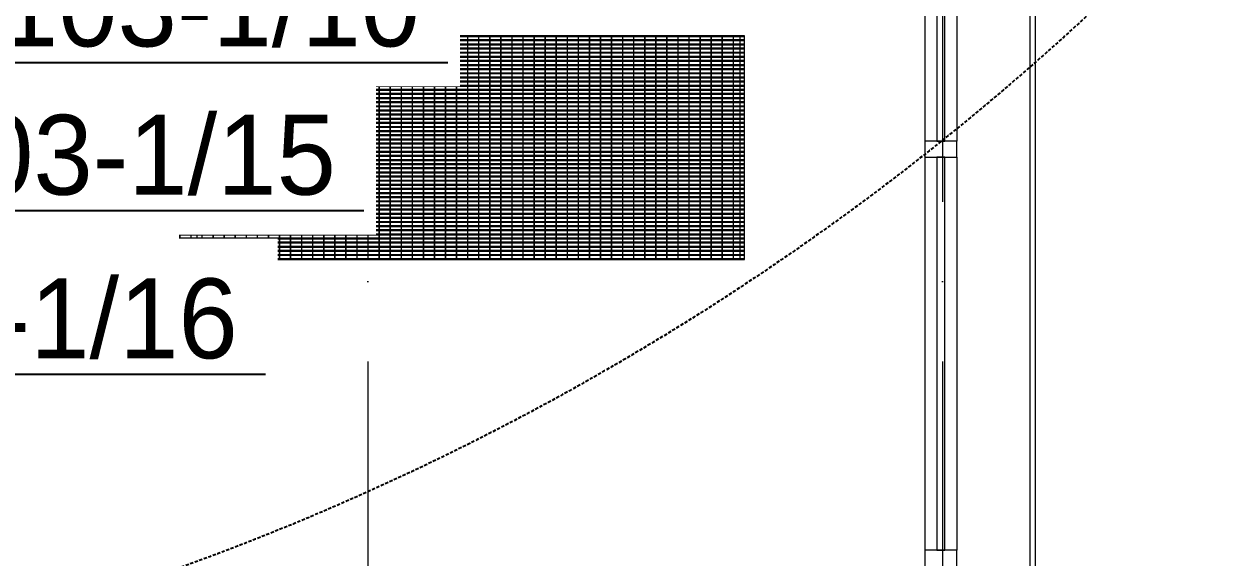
# Model space of a CAD drawing. Header units: millimetres. Extents: x -695119 to 412940, y -249585 to 622758.
# Drawn here: x 143334 to 147093, y 57769 to 59440 of the extents above; entities that cross this region are included whole.
import ezdxf
from ezdxf import colors
from ezdxf.entities.mleader import LeaderData, LeaderLine
from ezdxf.math import Vec2, Vec3

# ---------------------------------------------------------------- set-up
doc = ezdxf.new("R2010")
doc.units = ezdxf.units.MM
doc.linetypes.add('ADSK_Линия сетки', pattern=[25, 20, -2.5, 0, -2.5])
doc.linetypes.add('DASH', pattern=[0.75, 0.5, -0.25])
doc.layers.add('_19D-Телекоммуникационные шкафы', color=7, linetype='Continuous')
for name, color, linetype, lineweight in [('Витраж', 252, 'Continuous', 9), ('Лестницы', 8, 'Continuous', 9), ('Обобщенные модели', 8, 'Continuous', 18), ('Оси', 252, 'Continuous', 9), ('Панели витража', 8, 'Continuous', 9), ('Перекрытие', 252, 'Continuous', 18), ('Стены наружные', 252, 'Continuous', 18), ('ТХ Текст', 251, 'Continuous', 0)]:
    doc.layers.add(name, color=color, linetype=linetype, lineweight=lineweight)
doc.styles.add('Mipgost_5', font='', dxfattribs={"height": 250})
doc.styles.get('Mipgost_5').set_extended_font_data('Mipgost')

# ---------------------------------------------------------------- blocks, each defined once
blk = doc.blocks.new('1 этаж')
at = {"layer": 'Витраж', "color": 251, "true_color": 0x636466}
for p, q in [((-28662.8, -20898.7), (-28662.8, -22103.7)), ((-28562.8, -20898.7), (-28562.8, -22103.7)), ((-28662.8, -22153.7), (-28662.8, -23383.7)), ((-28562.8, -22153.7), (-28562.8, -23383.7))]:
    blk.add_line(p, q, dxfattribs=at)
at = {"layer": 'Витраж', "color": 251, "lineweight": 18, "true_color": 0x636466, "extrusion": (0, 0, -1)}
for p, q in [((-28562.8, -22103.7), (-28662.8, -22103.7)), ((-28662.8, -22103.7), (-28662.8, -22153.7)), ((-28562.8, -22153.7), (-28562.8, -22103.7)), ((-28662.8, -22153.7), (-28562.8, -22153.7)), ((-28562.8, -23383.7), (-28662.8, -23383.7)), ((-28662.8, -23383.7), (-28662.8, -23433.7)), ((-28562.8, -23433.7), (-28562.8, -23383.7))]:
    blk.add_line(p, q, dxfattribs=at)
at = {"layer": 'Лестницы', "color": 251, "true_color": 0x636466}
blk.add_line((-28332.8, -24411.6), (-28332.8, -20843.7), dxfattribs=at)
at = {"layer": 'Обобщенные модели', "color": 251, "lineweight": 9, "true_color": 0x636466}
for p, q in [((-30996.1, -21773.7), (-30997.8, -21773.7)), ((-30997.8, -21773.7), (-30997.8, -22473.7)), ((-29227.8, -21773.7), (-30997.8, -21773.7)), ((-30997.8, -21773.7), (-30997.8, -21775.7)), ((-30997.8, -21775.7), (-29227.8, -21775.7)), ((-29227.8, -21786.7), (-30997.8, -21786.7)), ((-30997.8, -21786.7), (-30997.8, -21788.6)), ((-30997.8, -21788.6), (-29227.8, -21788.6)), ((-29227.8, -21799.6), (-30997.8, -21799.6)), ((-30997.8, -21799.6), (-30997.8, -21801.5)), ((-30997.8, -21801.5), (-29227.8, -21801.5)), ((-30996.1, -22473.7), (-30996.1, -21773.7)), ((-30961.5, -21773.7), (-30963.1, -21773.7)), ((-30963.1, -21773.7), (-30963.1, -22473.7)), ((-30961.5, -22473.7), (-30961.5, -21773.7)), ((-30926.8, -21773.7), (-30928.5, -21773.7)), ((-30928.5, -21773.7), (-30928.5, -22473.7)), ((-30926.8, -22473.7), (-30926.8, -21773.7)), ((-30892.1, -21773.7), (-30893.8, -21773.7)), ((-30893.8, -21773.7), (-30893.8, -22473.7)), ((-30892.1, -22473.7), (-30892.1, -21773.7)), ((-30857.4, -21773.7), (-30859.1, -21773.7)), ((-30859.1, -21773.7), (-30859.1, -22473.7)), ((-30857.4, -22473.7), (-30857.4, -21773.7)), ((-30822.8, -21773.7), (-30824.4, -21773.7)), ((-30824.4, -21773.7), (-30824.4, -22473.7)), ((-30822.8, -22473.7), (-30822.8, -21773.7)), ((-30788.1, -21773.7), (-30789.8, -21773.7)), ((-30789.8, -21773.7), (-30789.8, -22473.7)), ((-30788.1, -22473.7), (-30788.1, -21773.7)), ((-30753.4, -21773.7), (-30755.1, -21773.7)), ((-30755.1, -21773.7), (-30755.1, -22473.7)), ((-30753.4, -22473.7), (-30753.4, -21773.7)), ((-30718.7, -21773.7), (-30720.4, -21773.7)), ((-30720.4, -21773.7), (-30720.4, -22473.7)), ((-30718.7, -22473.7), (-30718.7, -21773.7)), ((-30684.1, -21773.7), (-30685.7, -21773.7)), ((-30685.7, -21773.7), (-30685.7, -22473.7)), ((-30684.1, -22473.7), (-30684.1, -21773.7)), ((-30649.4, -21773.7), (-30651.1, -21773.7)), ((-30651.1, -21773.7), (-30651.1, -22473.7)), ((-30649.4, -22473.7), (-30649.4, -21773.7)), ((-30614.7, -21773.7), (-30616.4, -21773.7)), ((-30616.4, -21773.7), (-30616.4, -22473.7)), ((-30614.7, -22473.7), (-30614.7, -21773.7)), ((-30580.1, -21773.7), (-30581.7, -21773.7)), ((-30581.7, -21773.7), (-30581.7, -22473.7)), ((-30580.1, -22473.7), (-30580.1, -21773.7)), ((-30545.4, -21773.7), (-30547.1, -21773.7)), ((-30547.1, -21773.7), (-30547.1, -22473.7)), ((-30545.4, -22473.7), (-30545.4, -21773.7)), ((-30510.7, -21773.7), (-30512.4, -21773.7)), ((-30512.4, -21773.7), (-30512.4, -22473.7)), ((-30510.7, -22473.7), (-30510.7, -21773.7)), ((-30476, -21773.7), (-30477.7, -21773.7)), ((-30477.7, -21773.7), (-30477.7, -22473.7)), ((-30476, -22473.7), (-30476, -21773.7)), ((-30441.4, -21773.7), (-30443, -21773.7)), ((-30443, -21773.7), (-30443, -22473.7)), ((-30441.4, -22473.7), (-30441.4, -21773.7)), ((-30406.7, -21773.7), (-30408.4, -21773.7)), ((-30408.4, -21773.7), (-30408.4, -22473.7)), ((-30406.7, -22473.7), (-30406.7, -21773.7)), ((-30372, -21773.7), (-30373.7, -21773.7)), ((-30373.7, -21773.7), (-30373.7, -22473.7)), ((-30372, -22473.7), (-30372, -21773.7)), ((-30337.3, -21773.7), (-30339, -21773.7)), ((-30339, -21773.7), (-30339, -22473.7)), ((-30337.3, -22473.7), (-30337.3, -21773.7)), ((-30302.7, -21773.7), (-30304.3, -21773.7)), ((-30304.3, -21773.7), (-30304.3, -22473.7)), ((-30302.7, -22473.7), (-30302.7, -21773.7)), ((-30268, -21773.7), (-30269.7, -21773.7)), ((-30269.7, -21773.7), (-30269.7, -22473.7)), ((-30268, -22473.7), (-30268, -21773.7)), ((-30233.3, -21773.7), (-30235, -21773.7)), ((-30235, -21773.7), (-30235, -22473.7)), ((-30233.3, -22473.7), (-30233.3, -21773.7)), ((-30198.6, -21773.7), (-30200.3, -21773.7)), ((-30200.3, -21773.7), (-30200.3, -22473.7)), ((-30198.6, -22473.7), (-30198.6, -21773.7)), ((-30164, -21773.7), (-30165.6, -21773.7)), ((-30165.6, -21773.7), (-30165.6, -22473.7)), ((-30164, -22473.7), (-30164, -21773.7)), ((-30129.3, -21773.7), (-30131, -21773.7)), ((-30131, -21773.7), (-30131, -22473.7)), ((-30129.3, -22473.7), (-30129.3, -21773.7)), ((-30094.6, -21773.7), (-30096.3, -21773.7)), ((-30096.3, -21773.7), (-30096.3, -22473.7)), ((-30094.6, -22473.7), (-30094.6, -21773.7)), ((-30060, -21773.7), (-30061.6, -21773.7)), ((-30061.6, -21773.7), (-30061.6, -22473.7)), ((-30060, -22473.7), (-30060, -21773.7)), ((-30025.3, -21773.7), (-30027, -21773.7)), ((-30027, -21773.7), (-30027, -22473.7)), ((-30025.3, -22473.7), (-30025.3, -21773.7)), ((-29990.6, -21773.7), (-29992.3, -21773.7)), ((-29992.3, -21773.7), (-29992.3, -22473.7)), ((-29990.6, -22473.7), (-29990.6, -21773.7)), ((-29955.9, -21773.7), (-29957.6, -21773.7)), ((-29957.6, -21773.7), (-29957.6, -22473.7)), ((-29955.9, -22473.7), (-29955.9, -21773.7)), ((-29921.3, -21773.7), (-29922.9, -21773.7)), ((-29922.9, -21773.7), (-29922.9, -22473.7)), ((-29921.3, -22473.7), (-29921.3, -21773.7)), ((-29886.6, -21773.7), (-29888.3, -21773.7)), ((-29888.3, -21773.7), (-29888.3, -22473.7)), ((-29886.6, -22473.7), (-29886.6, -21773.7)), ((-29851.9, -21773.7), (-29853.6, -21773.7)), ((-29853.6, -21773.7), (-29853.6, -22473.7)), ((-29851.9, -22473.7), (-29851.9, -21773.7)), ((-29817.2, -21773.7), (-29818.9, -21773.7)), ((-29818.9, -21773.7), (-29818.9, -22473.7)), ((-29817.2, -22473.7), (-29817.2, -21773.7)), ((-29782.6, -21773.7), (-29784.2, -21773.7)), ((-29784.2, -21773.7), (-29784.2, -22473.7)), ((-29782.6, -22473.7), (-29782.6, -21773.7)), ((-29747.9, -21773.7), (-29749.6, -21773.7)), ((-29749.6, -21773.7), (-29749.6, -22473.7)), ((-29747.9, -22473.7), (-29747.9, -21773.7)), ((-29713.2, -21773.7), (-29714.9, -21773.7)), ((-29714.9, -21773.7), (-29714.9, -22473.7)), ((-29713.2, -22473.7), (-29713.2, -21773.7)), ((-29678.6, -21773.7), (-29680.2, -21773.7)), ((-29680.2, -21773.7), (-29680.2, -22473.7)), ((-29678.6, -22473.7), (-29678.6, -21773.7)), ((-29643.9, -21773.7), (-29645.6, -21773.7)), ((-29645.6, -21773.7), (-29645.6, -22473.7)), ((-29643.9, -22473.7), (-29643.9, -21773.7)), ((-29609.2, -21773.7), (-29610.9, -21773.7)), ((-29610.9, -21773.7), (-29610.9, -22473.7)), ((-29609.2, -22473.7), (-29609.2, -21773.7)), ((-29574.5, -21773.7), (-29576.2, -21773.7)), ((-29576.2, -21773.7), (-29576.2, -22473.7)), ((-29574.5, -22473.7), (-29574.5, -21773.7)), ((-29539.9, -21773.7), (-29541.5, -21773.7)), ((-29541.5, -21773.7), (-29541.5, -22473.7)), ((-29539.9, -22473.7), (-29539.9, -21773.7)), ((-29505.2, -21773.7), (-29506.9, -21773.7)), ((-29506.9, -21773.7), (-29506.9, -22473.7)), ((-29505.2, -22473.7), (-29505.2, -21773.7)), ((-29470.5, -21773.7), (-29472.2, -21773.7)), ((-29472.2, -21773.7), (-29472.2, -22473.7)), ((-29470.5, -22473.7), (-29470.5, -21773.7)), ((-29435.8, -21773.7), (-29437.5, -21773.7)), ((-29437.5, -21773.7), (-29437.5, -22473.7)), ((-29435.8, -22473.7), (-29435.8, -21773.7)), ((-29401.2, -21773.7), (-29402.8, -21773.7)), ((-29402.8, -21773.7), (-29402.8, -22473.7)), ((-29401.2, -22473.7), (-29401.2, -21773.7)), ((-29366.5, -21773.7), (-29368.2, -21773.7)), ((-29368.2, -21773.7), (-29368.2, -22473.7)), ((-29366.5, -22473.7), (-29366.5, -21773.7)), ((-29331.8, -21773.7), (-29333.5, -21773.7)), ((-29333.5, -21773.7), (-29333.5, -22473.7)), ((-29331.8, -22473.7), (-29331.8, -21773.7)), ((-29297.1, -21773.7), (-29298.8, -21773.7)), ((-29298.8, -21773.7), (-29298.8, -22473.7)), ((-29297.1, -22473.7), (-29297.1, -21773.7)), ((-29262.5, -21773.7), (-29264.1, -21773.7)), ((-29264.1, -21773.7), (-29264.1, -22473.7)), ((-29262.5, -22473.7), (-29262.5, -21773.7)), ((-29227.8, -21773.7), (-29229.5, -21773.7)), ((-29229.5, -21773.7), (-29229.5, -22473.7)), ((-29227.8, -22473.7), (-29227.8, -21773.7)), ((-29227.8, -21775.7), (-29227.8, -21773.7)), ((-29227.8, -21788.6), (-29227.8, -21786.7)), ((-29227.8, -21801.5), (-29227.8, -21799.6)), ((-29227.8, -21812.5), (-30997.8, -21812.5)), ((-30997.8, -21812.5), (-30997.8, -21814.4)), ((-30997.8, -21814.4), (-29227.8, -21814.4)), ((-29227.8, -21825.4), (-30997.8, -21825.4)), ((-30997.8, -21825.4), (-30997.8, -21827.4)), ((-30997.8, -21827.4), (-29227.8, -21827.4)), ((-29227.8, -21838.4), (-30997.8, -21838.4)), ((-30997.8, -21838.4), (-30997.8, -21840.3)), ((-30997.8, -21840.3), (-29227.8, -21840.3)), ((-29227.8, -21814.4), (-29227.8, -21812.5)), ((-29227.8, -21827.4), (-29227.8, -21825.4)), ((-29227.8, -21840.3), (-29227.8, -21838.4)), ((-29227.8, -21851.3), (-30997.8, -21851.3)), ((-30997.8, -21851.3), (-30997.8, -21853.2)), ((-30997.8, -21853.2), (-29227.8, -21853.2)), ((-29227.8, -21864.2), (-30997.8, -21864.2)), ((-30997.8, -21864.2), (-30997.8, -21866.1)), ((-30997.8, -21866.1), (-29227.8, -21866.1)), ((-29227.8, -21877.1), (-30997.8, -21877.1)), ((-30997.8, -21877.1), (-30997.8, -21879.1)), ((-30997.8, -21879.1), (-29227.8, -21879.1)), ((-29227.8, -21853.2), (-29227.8, -21851.3)), ((-29227.8, -21866.1), (-29227.8, -21864.2)), ((-29227.8, -21879.1), (-29227.8, -21877.1)), ((-29227.8, -21890.1), (-30997.8, -21890.1)), ((-30997.8, -21890.1), (-30997.8, -21892)), ((-30997.8, -21892), (-29227.8, -21892)), ((-29227.8, -21903), (-30997.8, -21903)), ((-30997.8, -21903), (-30997.8, -21904.9)), ((-30997.8, -21904.9), (-29227.8, -21904.9)), ((-29227.8, -21915.9), (-30997.8, -21915.9)), ((-30997.8, -21915.9), (-30997.8, -21917.9)), ((-29227.8, -21892), (-29227.8, -21890.1)), ((-29227.8, -21904.9), (-29227.8, -21903)), ((-29227.8, -21917.9), (-29227.8, -21915.9)), ((-30997.8, -21917.9), (-29227.8, -21917.9)), ((-29227.8, -21928.9), (-30997.8, -21928.9)), ((-30997.8, -21928.9), (-30997.8, -21930.8)), ((-30997.8, -21930.8), (-29227.8, -21930.8)), ((-29227.8, -21941.8), (-30997.8, -21941.8)), ((-30997.8, -21941.8), (-30997.8, -21943.7)), ((-30997.8, -21943.7), (-29227.8, -21943.7)), ((-29227.8, -21954.7), (-30997.8, -21954.7)), ((-30997.8, -21954.7), (-30997.8, -21956.6)), ((-29227.8, -21930.8), (-29227.8, -21928.9)), ((-29227.8, -21943.7), (-29227.8, -21941.8)), ((-29227.8, -21956.6), (-29227.8, -21954.7)), ((-30997.8, -21956.6), (-29227.8, -21956.6)), ((-29227.8, -21967.6), (-30997.8, -21967.6)), ((-30997.8, -21967.6), (-30997.8, -21969.6)), ((-30997.8, -21969.6), (-29227.8, -21969.6)), ((-29227.8, -21980.6), (-30997.8, -21980.6)), ((-30997.8, -21980.6), (-30997.8, -21982.5)), ((-30997.8, -21982.5), (-29227.8, -21982.5)), ((-29227.8, -21969.6), (-29227.8, -21967.6)), ((-29227.8, -21982.5), (-29227.8, -21980.6)), ((-29227.8, -21993.5), (-30997.8, -21993.5)), ((-30997.8, -21993.5), (-30997.8, -21995.4)), ((-30997.8, -21995.4), (-29227.8, -21995.4)), ((-29227.8, -22006.4), (-30997.8, -22006.4)), ((-30997.8, -22006.4), (-30997.8, -22008.3)), ((-30997.8, -22008.3), (-29227.8, -22008.3)), ((-29227.8, -22019.3), (-30997.8, -22019.3)), ((-30997.8, -22019.3), (-30997.8, -22021.3)), ((-30997.8, -22021.3), (-29227.8, -22021.3)), ((-29227.8, -21995.4), (-29227.8, -21993.5)), ((-29227.8, -22008.3), (-29227.8, -22006.4)), ((-29227.8, -22021.3), (-29227.8, -22019.3)), ((-29227.8, -22032.3), (-30997.8, -22032.3)), ((-30997.8, -22032.3), (-30997.8, -22034.2)), ((-30997.8, -22034.2), (-29227.8, -22034.2)), ((-29227.8, -22045.2), (-30997.8, -22045.2)), ((-30997.8, -22045.2), (-30997.8, -22047.1)), ((-30997.8, -22047.1), (-29227.8, -22047.1)), ((-29227.8, -22058.1), (-30997.8, -22058.1)), ((-30997.8, -22058.1), (-30997.8, -22060.1)), ((-30997.8, -22060.1), (-29227.8, -22060.1)), ((-29227.8, -22034.2), (-29227.8, -22032.3)), ((-29227.8, -22047.1), (-29227.8, -22045.2)), ((-29227.8, -22060.1), (-29227.8, -22058.1)), ((-29227.8, -22071.1), (-30997.8, -22071.1)), ((-30997.8, -22071.1), (-30997.8, -22073)), ((-30997.8, -22073), (-29227.8, -22073)), ((-29227.8, -22084), (-30997.8, -22084)), ((-30997.8, -22084), (-30997.8, -22085.9)), ((-30997.8, -22085.9), (-29227.8, -22085.9)), ((-29227.8, -22096.9), (-30997.8, -22096.9)), ((-30997.8, -22096.9), (-30997.8, -22098.8)), ((-30997.8, -22098.8), (-29227.8, -22098.8)), ((-29227.8, -22073), (-29227.8, -22071.1)), ((-29227.8, -22085.9), (-29227.8, -22084)), ((-29227.8, -22098.8), (-29227.8, -22096.9)), ((-29227.8, -22109.8), (-30997.8, -22109.8)), ((-30997.8, -22109.8), (-30997.8, -22111.8)), ((-30997.8, -22111.8), (-29227.8, -22111.8)), ((-29227.8, -22122.8), (-30997.8, -22122.8)), ((-30997.8, -22122.8), (-30997.8, -22124.7)), ((-30997.8, -22124.7), (-29227.8, -22124.7)), ((-29227.8, -22135.7), (-30997.8, -22135.7)), ((-30997.8, -22135.7), (-30997.8, -22137.6)), ((-30997.8, -22137.6), (-29227.8, -22137.6)), ((-29227.8, -22111.8), (-29227.8, -22109.8)), ((-29227.8, -22124.7), (-29227.8, -22122.8)), ((-29227.8, -22137.6), (-29227.8, -22135.7)), ((-29227.8, -22148.6), (-30997.8, -22148.6)), ((-30997.8, -22148.6), (-30997.8, -22150.5)), ((-30997.8, -22150.5), (-29227.8, -22150.5)), ((-29227.8, -22161.5), (-30997.8, -22161.5)), ((-30997.8, -22161.5), (-30997.8, -22163.5)), ((-30997.8, -22163.5), (-29227.8, -22163.5)), ((-29227.8, -22174.5), (-30997.8, -22174.5)), ((-30997.8, -22174.5), (-30997.8, -22176.4)), ((-30997.8, -22176.4), (-29227.8, -22176.4)), ((-29227.8, -22150.5), (-29227.8, -22148.6)), ((-29227.8, -22163.5), (-29227.8, -22161.5)), ((-29227.8, -22176.4), (-29227.8, -22174.5)), ((-29227.8, -22187.4), (-30997.8, -22187.4)), ((-30997.8, -22187.4), (-30997.8, -22189.3)), ((-30997.8, -22189.3), (-29227.8, -22189.3)), ((-29227.8, -22200.3), (-30997.8, -22200.3)), ((-30997.8, -22200.3), (-30997.8, -22202.3)), ((-30997.8, -22202.3), (-29227.8, -22202.3)), ((-29227.8, -22213.3), (-30997.8, -22213.3)), ((-30997.8, -22213.3), (-30997.8, -22215.2)), ((-30997.8, -22215.2), (-29227.8, -22215.2)), ((-29227.8, -22189.3), (-29227.8, -22187.4)), ((-29227.8, -22202.3), (-29227.8, -22200.3)), ((-29227.8, -22215.2), (-29227.8, -22213.3)), ((-29227.8, -22226.2), (-30997.8, -22226.2)), ((-30997.8, -22226.2), (-30997.8, -22228.1)), ((-30997.8, -22228.1), (-29227.8, -22228.1)), ((-29227.8, -22239.1), (-30997.8, -22239.1)), ((-30997.8, -22239.1), (-30997.8, -22241)), ((-30997.8, -22241), (-29227.8, -22241)), ((-29227.8, -22252), (-30997.8, -22252)), ((-30997.8, -22252), (-30997.8, -22254)), ((-30997.8, -22254), (-29227.8, -22254)), ((-29227.8, -22228.1), (-29227.8, -22226.2)), ((-29227.8, -22241), (-29227.8, -22239.1)), ((-29227.8, -22254), (-29227.8, -22252)), ((-29227.8, -22265), (-30997.8, -22265)), ((-30997.8, -22265), (-30997.8, -22266.9)), ((-30997.8, -22266.9), (-29227.8, -22266.9)), ((-29227.8, -22277.9), (-30997.8, -22277.9)), ((-30997.8, -22277.9), (-30997.8, -22279.8)), ((-30997.8, -22279.8), (-29227.8, -22279.8)), ((-29227.8, -22290.8), (-30997.8, -22290.8)), ((-30997.8, -22290.8), (-30997.8, -22292.7)), ((-30997.8, -22292.7), (-29227.8, -22292.7)), ((-29227.8, -22266.9), (-29227.8, -22265)), ((-29227.8, -22279.8), (-29227.8, -22277.9)), ((-29227.8, -22292.7), (-29227.8, -22290.8)), ((-29227.8, -22303.7), (-30997.8, -22303.7)), ((-30997.8, -22303.7), (-30997.8, -22305.7)), ((-30997.8, -22305.7), (-29227.8, -22305.7)), ((-29227.8, -22316.7), (-30997.8, -22316.7)), ((-30997.8, -22316.7), (-30997.8, -22318.6)), ((-30997.8, -22318.6), (-29227.8, -22318.6)), ((-29227.8, -22329.6), (-30997.8, -22329.6)), ((-30997.8, -22329.6), (-30997.8, -22331.5)), ((-29227.8, -22305.7), (-29227.8, -22303.7)), ((-29227.8, -22318.6), (-29227.8, -22316.7)), ((-29227.8, -22331.5), (-29227.8, -22329.6)), ((-30997.8, -22331.5), (-29227.8, -22331.5)), ((-29227.8, -22342.5), (-30997.8, -22342.5)), ((-30997.8, -22342.5), (-30997.8, -22344.5)), ((-30997.8, -22344.5), (-29227.8, -22344.5)), ((-29227.8, -22355.5), (-30997.8, -22355.5)), ((-30997.8, -22355.5), (-30997.8, -22357.4)), ((-30997.8, -22357.4), (-29227.8, -22357.4)), ((-29227.8, -22368.4), (-30997.8, -22368.4)), ((-30997.8, -22368.4), (-30997.8, -22370.3)), ((-29227.8, -22344.5), (-29227.8, -22342.5)), ((-29227.8, -22357.4), (-29227.8, -22355.5)), ((-29227.8, -22370.3), (-29227.8, -22368.4)), ((-30997.8, -22370.3), (-29227.8, -22370.3)), ((-29227.8, -22381.3), (-30997.8, -22381.3)), ((-30997.8, -22381.3), (-30997.8, -22383.2)), ((-30997.8, -22383.2), (-29227.8, -22383.2)), ((-29227.8, -22394.2), (-30997.8, -22394.2)), ((-30997.8, -22394.2), (-30997.8, -22396.2)), ((-30997.8, -22396.2), (-29227.8, -22396.2)), ((-29227.8, -22383.2), (-29227.8, -22381.3)), ((-29227.8, -22396.2), (-29227.8, -22394.2)), ((-29227.8, -22407.2), (-30997.8, -22407.2)), ((-30997.8, -22407.2), (-30997.8, -22409.1)), ((-30997.8, -22409.1), (-29227.8, -22409.1)), ((-29227.8, -22420.1), (-30997.8, -22420.1)), ((-30997.8, -22420.1), (-30997.8, -22422)), ((-30997.8, -22422), (-29227.8, -22422)), ((-29227.8, -22433), (-30997.8, -22433)), ((-30997.8, -22433), (-30997.8, -22434.9)), ((-30997.8, -22434.9), (-29227.8, -22434.9)), ((-29227.8, -22409.1), (-29227.8, -22407.2)), ((-29227.8, -22422), (-29227.8, -22420.1)), ((-29227.8, -22434.9), (-29227.8, -22433)), ((-29227.8, -22445.9), (-30997.8, -22445.9)), ((-30997.8, -22445.9), (-30997.8, -22447.9)), ((-30997.8, -22447.9), (-29227.8, -22447.9)), ((-29227.8, -22458.9), (-30997.8, -22458.9)), ((-30997.8, -22458.9), (-30997.8, -22460.8)), ((-30997.8, -22460.8), (-29227.8, -22460.8)), ((-29227.8, -22471.8), (-30997.8, -22471.8)), ((-30997.8, -22471.8), (-30997.8, -22473.7)), ((-30997.8, -22473.7), (-29227.8, -22473.7)), ((-30997.8, -22473.7), (-30996.1, -22473.7)), ((-30963.1, -22473.7), (-30961.5, -22473.7)), ((-30928.5, -22473.7), (-30926.8, -22473.7)), ((-30893.8, -22473.7), (-30892.1, -22473.7)), ((-30859.1, -22473.7), (-30857.4, -22473.7)), ((-30824.4, -22473.7), (-30822.8, -22473.7)), ((-30789.8, -22473.7), (-30788.1, -22473.7)), ((-30755.1, -22473.7), (-30753.4, -22473.7)), ((-30720.4, -22473.7), (-30718.7, -22473.7)), ((-30685.7, -22473.7), (-30684.1, -22473.7)), ((-30651.1, -22473.7), (-30649.4, -22473.7)), ((-30616.4, -22473.7), (-30614.7, -22473.7)), ((-30581.7, -22473.7), (-30580.1, -22473.7)), ((-30547.1, -22473.7), (-30545.4, -22473.7)), ((-30512.4, -22473.7), (-30510.7, -22473.7)), ((-30477.7, -22473.7), (-30476, -22473.7)), ((-30443, -22473.7), (-30441.4, -22473.7)), ((-30408.4, -22473.7), (-30406.7, -22473.7)), ((-30373.7, -22473.7), (-30372, -22473.7)), ((-30339, -22473.7), (-30337.3, -22473.7)), ((-30304.3, -22473.7), (-30302.7, -22473.7)), ((-30269.7, -22473.7), (-30268, -22473.7)), ((-30235, -22473.7), (-30233.3, -22473.7)), ((-30200.3, -22473.7), (-30198.6, -22473.7)), ((-30165.6, -22473.7), (-30164, -22473.7)), ((-30131, -22473.7), (-30129.3, -22473.7)), ((-30096.3, -22473.7), (-30094.6, -22473.7)), ((-30061.6, -22473.7), (-30060, -22473.7)), ((-30027, -22473.7), (-30025.3, -22473.7)), ((-29992.3, -22473.7), (-29990.6, -22473.7)), ((-29957.6, -22473.7), (-29955.9, -22473.7)), ((-29922.9, -22473.7), (-29921.3, -22473.7)), ((-29888.3, -22473.7), (-29886.6, -22473.7)), ((-29853.6, -22473.7), (-29851.9, -22473.7)), ((-29818.9, -22473.7), (-29817.2, -22473.7)), ((-29784.2, -22473.7), (-29782.6, -22473.7)), ((-29749.6, -22473.7), (-29747.9, -22473.7)), ((-29714.9, -22473.7), (-29713.2, -22473.7)), ((-29680.2, -22473.7), (-29678.6, -22473.7)), ((-29645.6, -22473.7), (-29643.9, -22473.7)), ((-29610.9, -22473.7), (-29609.2, -22473.7)), ((-29576.2, -22473.7), (-29574.5, -22473.7)), ((-29541.5, -22473.7), (-29539.9, -22473.7)), ((-29506.9, -22473.7), (-29505.2, -22473.7)), ((-29472.2, -22473.7), (-29470.5, -22473.7)), ((-29437.5, -22473.7), (-29435.8, -22473.7)), ((-29402.8, -22473.7), (-29401.2, -22473.7)), ((-29368.2, -22473.7), (-29366.5, -22473.7)), ((-29333.5, -22473.7), (-29331.8, -22473.7)), ((-29298.8, -22473.7), (-29297.1, -22473.7)), ((-29264.1, -22473.7), (-29262.5, -22473.7)), ((-29229.5, -22473.7), (-29227.8, -22473.7)), ((-29227.8, -22447.9), (-29227.8, -22445.9)), ((-29227.8, -22460.8), (-29227.8, -22458.9)), ((-29227.8, -22473.7), (-29227.8, -22471.8))]:
    blk.add_line(p, q, dxfattribs=at)
at = {"layer": 'Оси', "color": 251, "linetype": 'ADSK_Линия сетки', "ltscale": 100, "true_color": 0x636466}
for p, q in [((-30407.8, 32208.9), (-30407.8, -33767.9)), ((-28607.8, 32208.9), (-28607.8, -33767.9))]:
    blk.add_line(p, q, dxfattribs=at)
at = {"layer": 'Панели витража', "color": 251, "lineweight": 18, "true_color": 0x636466}
for p, q in [((-28625.3, -20898.7), (-28625.3, -22103.7)), ((-28600.3, -22103.7), (-28600.3, -20898.7)), ((-28625.3, -22103.7), (-28600.3, -22103.7)), ((-28600.3, -22153.7), (-28625.3, -22153.7)), ((-28625.3, -22153.7), (-28625.3, -23383.7)), ((-28600.3, -23383.7), (-28600.3, -22153.7)), ((-28625.3, -23383.7), (-28600.3, -23383.7))]:
    blk.add_line(p, q, dxfattribs=at)
at = {"layer": 'Перекрытие', "color": 251, "ltscale": 100, "true_color": 0x636466}
for p, q in [((-30942.8, -22473.7), (-30942.8, -21773.7)), ((-30942.8, -21773.7), (-29242.8, -21773.7)), ((-29242.8, -21773.7), (-29242.8, -22473.7)), ((-29242.8, -22473.7), (-30942.8, -22473.7))]:
    blk.add_line(p, q, dxfattribs=at)
at = {"layer": 'Стены наружные', "color": 251, "true_color": 0x636466}
for p, q in [((-28332.8, -24411.6), (-28332.8, -20843.7)), ((-28317.8, -20843.7), (-28317.8, -24411.6))]:
    blk.add_line(p, q, dxfattribs=at)
blk = doc.blocks.new('план Новый корпус (не печатать) 2$0$_Dot')
at = {"color": 251, "linetype": 'ByBlock', "lineweight": -2}
blk.add_line((-0.5, 0), (-1, 0), dxfattribs=at)
at = {"color": 251, "linetype": 'ByBlock', "const_width": 0.5}
blk.add_lwpolyline([(-0.25, 0, 1), (0.25, 0, 1)], format="xyb", close=True, dxfattribs=at)

msp = doc.modelspace()

# ---------------------------------------------------------------- linework, layer by layer
at = {"layer": '_19D-Телекоммуникационные шкафы', "color": 7, "linetype": 'DASH', "ltscale": 20}
msp.add_circle((140998.921, 65593.037), 8344.415, dxfattribs=at)

# ---------------------------------------------------------------- block references
msp.add_blockref('1 этаж', (174819.19, 81176.937))

# ---------------------------------------------------------------- next in the draw order: leaders
at = {"layer": 'ТХ Текст', "color": 0, "ltscale": 100}
ml = msp.add_multileader_mtext('Standard', dxfattribs=at)
ml.set_content('{\\C256;ИР 1-103-1/10}', color=251, style='Mipgost_5')
ml.set_leader_properties(color=251)
ml.set_arrow_properties(name='план Новый корпус (не печатать) 2$0$_Dot')
ml.build(insert=Vec2(0, 0))
ml.multileader.update_dxf_attribs({"text_left_attachment_type": 6, "text_right_attachment_type": 6, "dogleg_length": 103.837, "arrow_head_size": 10})
ctx = ml.context
ctx.base_point, ctx.char_height, ctx.arrow_head_size, ctx.landing_gap_size, ctx.plane_origin = Vec3(142401.508, 59320.117), 250, 10, 0.09, Vec3(142147.473, 62658.296)
ctx.left_attachment, ctx.right_attachment = 6, 6
notes = []
notes.append((ctx, [(0, (1, 1, 0), (142297.671, 59320.117), (1, 0), 103.837, [(0, [(140733.029, 62542.801)], 0, [])])]))
ctx.mtext.insert, ctx.mtext.flow_direction = Vec3(142401.598, 59620.117), 5
ctx.mtext.has_bg_fill, ctx.mtext.bg_color, ctx.mtext.bg_scale_factor, ctx.mtext.bg_transparency, ctx.mtext.use_window_bg_color = 1, -1027028792, 1.5, 0, 1
for ctx, leaders in notes:
    for number, flags, end, landing, length, lines in leaders:
        leader = LeaderData()
        leader.index, (leader.has_last_leader_line, leader.has_dogleg_vector, leader.attachment_direction) = number, flags
        leader.last_leader_point, leader.dogleg_vector, leader.dogleg_length = Vec3(end), Vec3(landing), length
        for number, points, colour, breaks in lines:
            line = LeaderLine()
            line.index, line.vertices, line.color, line.breaks = number, Vec3.list(points), colors.encode_raw_color(colour), breaks
            leader.lines.append(line)
        ctx.leaders.append(leader)

# ---------------------------------------------------------------- next in the draw order: leaders
ml = msp.add_multileader_mtext('Standard', dxfattribs=at)
ml.set_content('{\\C256;ИР 1-103-1/15}', color=251, style='Mipgost_5')
ml.set_leader_properties(color=251)
ml.set_arrow_properties(name='план Новый корпус (не печатать) 2$0$_Dot')
ml.build(insert=Vec2(0, 0))
ml.multileader.update_dxf_attribs({"text_left_attachment_type": 6, "text_right_attachment_type": 6, "dogleg_length": 103.837, "arrow_head_size": 10})
ctx = ml.context
ctx.base_point, ctx.char_height, ctx.arrow_head_size, ctx.landing_gap_size, ctx.plane_origin = Vec3(142137.898, 58855.974), 250, 10, 0.09, Vec3(142147.473, 62311.75)
ctx.left_attachment, ctx.right_attachment = 6, 6
notes = []
notes.append((ctx, [(0, (1, 1, 0), (142034.061, 58855.974), (1, 0), 103.837, [(0, [(140739.032, 62153.71)], 0, [])])]))
ctx.mtext.insert, ctx.mtext.flow_direction = Vec3(142137.988, 59155.974), 5
ctx.mtext.has_bg_fill, ctx.mtext.bg_color, ctx.mtext.bg_scale_factor, ctx.mtext.bg_transparency, ctx.mtext.use_window_bg_color = 1, -1027028792, 1.5, 0, 1
for ctx, leaders in notes:
    for number, flags, end, landing, length, lines in leaders:
        leader = LeaderData()
        leader.index, (leader.has_last_leader_line, leader.has_dogleg_vector, leader.attachment_direction) = number, flags
        leader.last_leader_point, leader.dogleg_vector, leader.dogleg_length = Vec3(end), Vec3(landing), length
        for number, points, colour, breaks in lines:
            line = LeaderLine()
            line.index, line.vertices, line.color, line.breaks = number, Vec3.list(points), colors.encode_raw_color(colour), breaks
            leader.lines.append(line)
        ctx.leaders.append(leader)

# ---------------------------------------------------------------- next in the draw order: leaders
ml = msp.add_multileader_mtext('Standard', dxfattribs=at)
ml.set_content('ИР 1-103-1/16', color=251, style='Mipgost_5')
ml.set_leader_properties(color=251)
ml.set_arrow_properties(name='план Новый корпус (не печатать) 2$0$_Dot')
ml.build(insert=Vec2(0, 0))
ml.multileader.update_dxf_attribs({"text_left_attachment_type": 6, "text_right_attachment_type": 6, "dogleg_length": 103.837, "arrow_head_size": 10})
ctx = ml.context
ctx.base_point, ctx.char_height, ctx.arrow_head_size, ctx.landing_gap_size, ctx.plane_origin = Vec3(141830.413, 58343.664), 250, 10, 0.09, Vec3(142147.473, 62068.31)
ctx.left_attachment, ctx.right_attachment = 6, 6
notes = []
notes.append((ctx, [(0, (1, 1, 0), (141726.576, 58343.664), (1, 0), 103.837, [(0, [(140711.061, 61797.121)], 0, [])])]))
ctx.mtext.insert, ctx.mtext.flow_direction = Vec3(141830.503, 58643.664), 5
ctx.mtext.has_bg_fill, ctx.mtext.bg_color, ctx.mtext.bg_scale_factor, ctx.mtext.bg_transparency, ctx.mtext.use_window_bg_color = 1, -1027028792, 1.5, 0, 1
for ctx, leaders in notes:
    for number, flags, end, landing, length, lines in leaders:
        leader = LeaderData()
        leader.index, (leader.has_last_leader_line, leader.has_dogleg_vector, leader.attachment_direction) = number, flags
        leader.last_leader_point, leader.dogleg_vector, leader.dogleg_length = Vec3(end), Vec3(landing), length
        for number, points, colour, breaks in lines:
            line = LeaderLine()
            line.index, line.vertices, line.color, line.breaks = number, Vec3.list(points), colors.encode_raw_color(colour), breaks
            leader.lines.append(line)
        ctx.leaders.append(leader)

doc.saveas('drawing.dxf')
